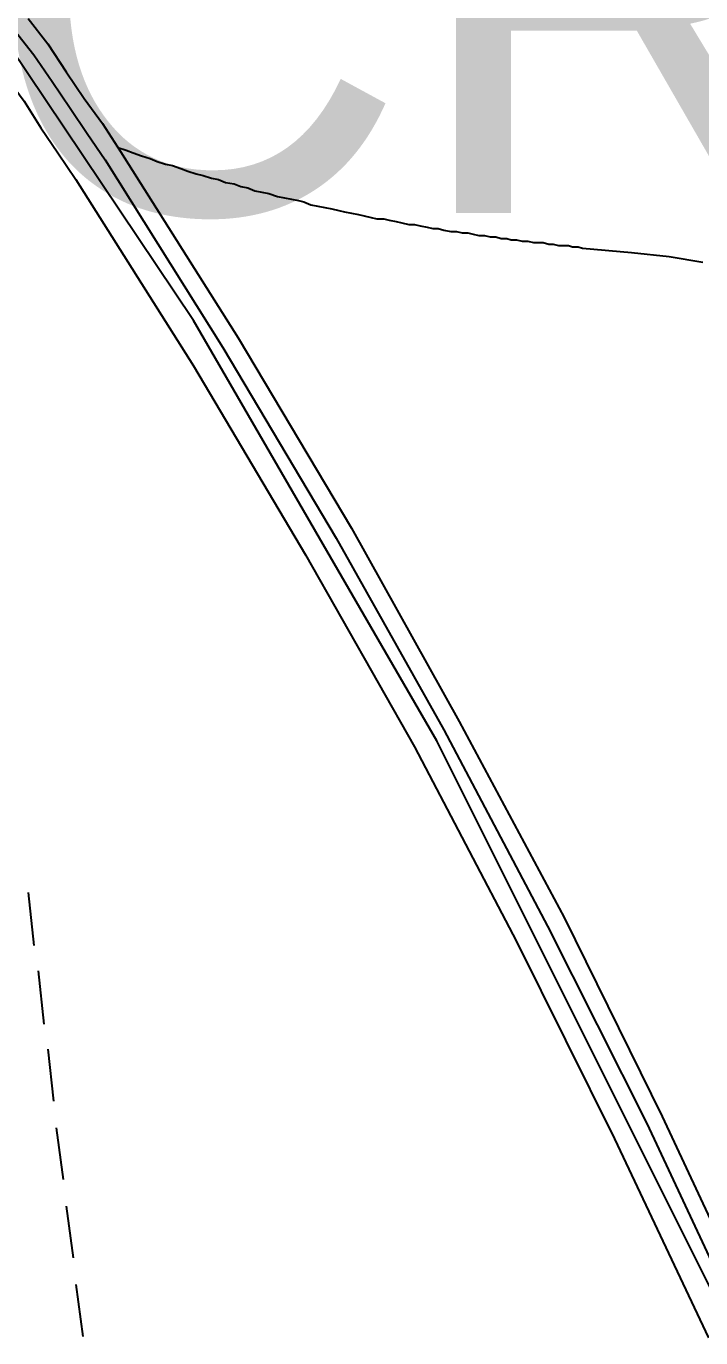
# Model space of a CAD drawing. Header units: feet. Extents: x -84 to 198, y -22 to 181.
# Drawn here: x 129.13 to 135.55, y 140.54 to 153.02 of the extents above; entities that cross this region are included whole.
import ezdxf
from ezdxf.enums import TextEntityAlignment as Align

# ---------------------------------------------------------------- set-up
doc = ezdxf.new("R2010")
doc.units = ezdxf.units.FT
for name, color, linetype in [('A-AREA-UNIDAD', 30, 'CONTINUOUS'), ('A-LINEA', 7, 'CONTINUOUS'), ('A-TEXTO-PDF', 3, 'CONTINUOUS')]:
    doc.layers.add(name, color=color, linetype=linetype)

msp = doc.modelspace()

# ---------------------------------------------------------------- linework, layer by layer
at = {"layer": 'A-AREA-UNIDAD'}
msp.add_lwpolyline([(135.76, 140.7822), (133.04, 146.2222), (130.72, 150.2222), (128.608, 153.3689), (127.12, 154.8089), (125.84, 155.2178), (123.008, 155.1822), (122.752, 155.3778), (119.92, 155.5022), (114.528, 157.1378), (110.368, 158.1333)], dxfattribs=at)
at = {"layer": 'A-LINEA'}
for p, q in [((129.1467, 144.7778), (129.2, 144.2711)), ((129.24, 144.0311), (129.2933, 143.5244)), ((129.3333, 143.2844), (129.3867, 142.7911)), ((129.4133, 142.5378), (129.48, 142.0444)), ((129.5067, 141.7911), (129.5733, 141.2978)), ((129.6, 141.0444), (129.6667, 140.5511))]:
    msp.add_line(p, q, dxfattribs=at)
for points in [[(128.8267, 153.2444), (129.0133, 152.9911), (129.2, 152.7511), (129.3733, 152.4978), (129.5467, 152.2444), (129.7067, 152.0044), (129.88, 151.7511), (131, 149.9644), (132.08, 148.1511), (133.1067, 146.3244), (134.0933, 144.4578), (135.04, 142.5778), (135.9333, 140.6711)], [(129.1467, 153.0978), (129.3333, 152.8578), (129.5067, 152.5911), (129.68, 152.3378), (129.8533, 152.0978), (130.0267, 151.8311), (131.1467, 150.0578), (132.2267, 148.2444), (133.2533, 146.4044), (134.2533, 144.5378), (135.1867, 142.6444), (136.08, 140.7378)], [(128.5733, 153.0444), (128.7467, 152.8044), (128.92, 152.5644), (129.1067, 152.3111), (129.2667, 152.0578), (129.4267, 151.8178), (129.6, 151.5644), (130.72, 149.7911), (131.7867, 147.9911), (132.8267, 146.1644), (133.8, 144.3111), (134.7333, 142.4311), (135.6267, 140.5378)], [(130, 151.8711), (130.08, 151.8444), (130.1467, 151.8178), (130.2267, 151.7911), (130.3067, 151.7644), (130.3733, 151.7378), (130.4533, 151.7111), (130.52, 151.6978), (130.6, 151.6711), (130.6667, 151.6444), (130.7467, 151.6178), (130.8133, 151.6044), (130.8933, 151.5778), (130.96, 151.5644), (131.0267, 151.5378), (131.1067, 151.5244), (131.1733, 151.4978), (131.24, 151.4844), (131.3067, 151.4578), (131.3733, 151.4444), (131.44, 151.4311), (131.52, 151.4044), (131.5867, 151.3911), (131.6533, 151.3778), (131.72, 151.3644), (131.7733, 151.3511), (131.84, 151.3244), (131.9067, 151.3111), (131.9733, 151.2978), (132.04, 151.2844), (132.1067, 151.2711), (132.16, 151.2578), (132.2267, 151.2444), (132.2933, 151.2311), (132.3467, 151.2178), (132.4133, 151.2044), (132.4667, 151.1911), (132.5333, 151.1911), (132.5867, 151.1778), (132.6533, 151.1644), (132.7067, 151.1511), (132.7733, 151.1378), (132.8267, 151.1378), (132.88, 151.1244), (132.9467, 151.1111), (133, 151.0978), (133.0533, 151.0978), (133.1067, 151.0844), (133.1733, 151.0711), (133.2267, 151.0711), (133.28, 151.0578), (133.3333, 151.0578), (133.3867, 151.0444), (133.44, 151.0311), (133.4933, 151.0311), (133.5467, 151.0178), (133.6, 151.0178), (133.6533, 151.0044), (133.7067, 151.0044), (133.7467, 150.9911), (133.8, 150.9911), (133.8533, 150.9778), (133.9067, 150.9778), (133.96, 150.9644), (134, 150.9644), (134.0533, 150.9644), (134.1067, 150.9511), (134.1467, 150.9511), (134.2, 150.9378), (134.24, 150.9378), (134.2933, 150.9378), (134.3333, 150.9244), (134.3867, 150.9244), (134.4267, 150.9111), (134.8933, 150.8711), (135.2533, 150.8311), (135.5733, 150.7778)]]:
    msp.add_lwpolyline(points, dxfattribs=at)

# ---------------------------------------------------------------- texts
at = {"layer": 'A-TEXTO-PDF'}
msp.add_text('ENCROACHMENT', height=4.186, dxfattribs=at).set_placement((144.8906, 151.2455), align=Align.CENTER)

doc.saveas('drawing.dxf')
